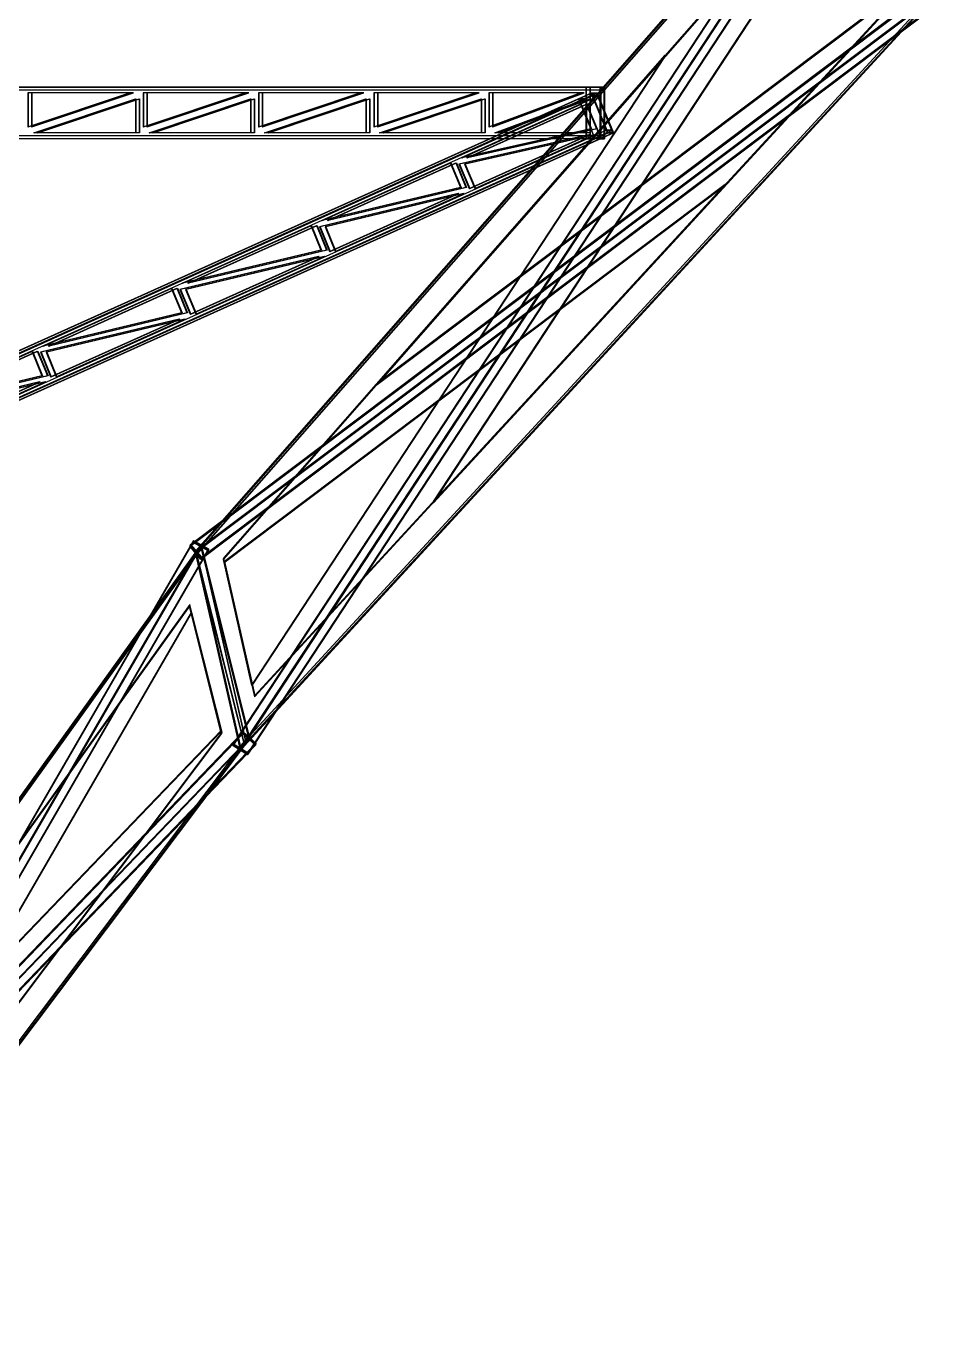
# Model space of a CAD drawing. Header units: millimetres. Extents: x -48000 to 1060615, y -2000 to 333000.
# Drawn here: x -25243 to -18881, y 19591 to 28662 of the extents above; entities that cross this region are included whole.
import ezdxf

# ---------------------------------------------------------------- set-up
doc = ezdxf.new("R2010")
doc.units = ezdxf.units.MM
doc.layers.add('D-STR-STRC', color=7, linetype='Continuous', lineweight=25)

msp = doc.modelspace()

# ---------------------------------------------------------------- linework, layer by layer
at = {"layer": 'D-STR-STRC'}
for points in [[(-23747.3, 23610.3), (-24059.68, 24987.88), (-19233.2, 30487.38)], [(-18920.64, 28856.53), (-19233.02, 30487.23), (-24059.5, 24987.73)], [(-24058.59, 24992.66), (-18919.73, 28861.46), (-19232.11, 30492.16)], [(-23746.21, 23615.08), (-24058.59, 24992.66), (-19232.11, 30492.16)], [(-19232.11, 30492.16), (-23746.21, 23615.08), (-24058.59, 24992.66)], [(-18919.73, 28861.46), (-19232.11, 30492.16), (-24058.59, 24992.66)], [(-24057.68, 24997.58), (-18918.82, 28866.38), (-19231.2, 30497.08)], [(-19231.02, 30496.94), (-23745.12, 23619.86), (-24057.51, 24997.44)], [(-23747.08, 23610.17), (-19232.98, 30487.24), (-18920.59, 28856.54)], [(-23746.21, 23615.08), (-19232.11, 30492.16), (-18919.73, 28861.46)], [(-19232.11, 30492.16), (-18919.73, 28861.46), (-23746.21, 23615.08)], [(-19231.25, 30497.07), (-18918.86, 28866.37), (-23745.35, 23620)], [(-19116.64, 28929.18), (-19340.13, 30095.83), (-22793.15, 26161.32)], [(-22792.24, 26166.24), (-19115.73, 28934.1), (-19339.22, 30100.76)], [(-19115.73, 28934.1), (-19339.22, 30100.76), (-22792.24, 26166.24)], [(-22791.33, 26171.16), (-19114.82, 28939.03), (-19338.31, 30105.68)], [(-22399.98, 25340.5), (-19324.84, 30025.38), (-19112.03, 28914.5)], [(-19324.84, 30025.38), (-19112.03, 28914.5), (-22399.98, 25340.5)], [(-19323.97, 30030.3), (-19111.17, 28919.41), (-22399.12, 25345.42)], [(-22400.85, 25335.58), (-19325.7, 30020.46), (-19112.9, 28909.58)], [(-18920.77, 28856.68), (-24059.63, 24987.89), (-23747.25, 23610.31)], [(-24058.59, 24992.66), (-23746.21, 23615.08), (-18919.73, 28861.46)], [(-18919.73, 28861.46), (-24058.59, 24992.66), (-23746.21, 23615.08)], [(-24057.56, 24997.43), (-23745.17, 23619.85), (-18918.69, 28866.23)], [(-23666.3, 24059.84), (-23865.65, 24939), (-20785.44, 28448.72)], [(-23665.21, 24064.63), (-23864.57, 24943.78), (-20784.35, 28453.5)], [(-20784.35, 28453.5), (-23665.21, 24064.63), (-23864.57, 24943.78)], [(-20783.27, 28458.29), (-23664.12, 24069.41), (-23863.48, 24948.56)], [(-21236.23, 28235.56), (-21236.23, 27875.56), (-30885.25, 27875.56), (-30885.25, 28235.56)], [(-21236.23, 28235.56), (-21236.23, 27875.56), (-30885.25, 27875.56), (-30885.25, 28235.56)], [(-21233.74, 28235.56), (-21233.74, 27875.56), (-30882.76, 27875.56), (-30882.76, 28235.56)], [(-21233.74, 28235.56), (-21233.74, 27875.56), (-30882.76, 27875.56), (-30882.76, 28235.56)], [(-21210.71, 28235.56), (-21210.71, 27875.56), (-30859.72, 27875.56), (-30859.72, 28235.56)], [(-21210.71, 28235.56), (-21210.71, 27875.56), (-30859.72, 27875.56), (-30859.72, 28235.56)], [(-21208.22, 28235.56), (-21208.22, 27875.56), (-30857.23, 27875.56), (-30857.23, 28235.56)], [(-21208.22, 28235.56), (-21208.22, 27875.56), (-30857.23, 27875.56), (-30857.23, 28235.56)], [(-21307, 28235.56), (-21335.01, 28235.56), (-21335.01, 27875.56), (-21307, 27875.56)], [(-21335.01, 28235.56), (-21307, 28235.56), (-21307, 27875.56), (-21335.01, 27875.56)], [(-21208.22, 28235.56), (-21236.23, 28235.56), (-21236.23, 28215.56), (-21208.22, 28215.56)], [(-21208.22, 28235.56), (-21236.23, 28235.56), (-21236.23, 27875.56), (-21208.22, 27875.56)], [(-21236.23, 28235.56), (-21208.22, 28235.56), (-21208.22, 28215.56), (-21236.23, 28215.56)], [(-21236.23, 28235.56), (-21208.22, 28235.56), (-21208.22, 27875.56), (-21236.23, 27875.56)], [(-32979.54, 22937.77), (-32866.03, 22662.23), (-21187.28, 27917.78), (-21300.79, 28193.33)], [(-32979.54, 22937.77), (-32866.03, 22662.23), (-21187.28, 27917.78), (-21300.79, 28193.33)], [(-32974.89, 22937.77), (-32861.38, 22662.23), (-21182.63, 27917.78), (-21296.14, 28193.33)], [(-32974.89, 22937.77), (-32861.38, 22662.23), (-21182.63, 27917.78), (-21296.14, 28193.33)], [(-32940.57, 22937.77), (-32827.06, 22662.23), (-21148.31, 27917.78), (-21261.82, 28193.33)], [(-32940.57, 22937.77), (-32827.06, 22662.23), (-21148.31, 27917.78), (-21261.82, 28193.33)], [(-32935.92, 22937.77), (-32822.41, 22662.23), (-21143.66, 27917.78), (-21257.17, 28193.33)], [(-32935.92, 22937.77), (-32822.41, 22662.23), (-21143.66, 27917.78), (-21257.17, 28193.33)], [(-24521.22, 28195.56), (-25229.49, 28195.56), (-25229.49, 27957.56)], [(-24521.22, 28195.56), (-25229.49, 28195.56), (-25229.49, 27957.56)], [(-24518.73, 28195.56), (-25227, 28195.56), (-25227, 27957.56)], [(-24518.73, 28195.56), (-25227, 28195.56), (-25227, 27957.56)], [(-24495.7, 28195.56), (-25203.97, 28195.56), (-25203.97, 27957.56)], [(-24495.7, 28195.56), (-25203.97, 28195.56), (-25203.97, 27957.56)], [(-24493.21, 28195.56), (-25201.47, 28195.56), (-25201.47, 27957.56)], [(-24493.21, 28195.56), (-25201.47, 28195.56), (-25201.47, 27957.56)], [(-24479.73, 28153.56), (-24479.73, 27915.56), (-25188, 27915.56)], [(-24479.73, 28153.56), (-24479.73, 27915.56), (-25188, 27915.56)], [(-24477.24, 28153.56), (-24477.24, 27915.56), (-25185.51, 27915.56)], [(-24477.24, 28153.56), (-24477.24, 27915.56), (-25185.51, 27915.56)], [(-24454.21, 28153.56), (-24454.21, 27915.56), (-25162.48, 27915.56)], [(-24454.21, 28153.56), (-24454.21, 27915.56), (-25162.48, 27915.56)], [(-24451.72, 28153.56), (-24451.72, 27915.56), (-25159.99, 27915.56)], [(-24451.72, 28153.56), (-24451.72, 27915.56), (-25159.99, 27915.56)], [(-23717.14, 28195.56), (-24425.4, 28195.56), (-24425.4, 27957.56)], [(-23717.14, 28195.56), (-24425.4, 28195.56), (-24425.4, 27957.56)], [(-23714.65, 28195.56), (-24422.91, 28195.56), (-24422.91, 27957.56)], [(-23714.65, 28195.56), (-24422.91, 28195.56), (-24422.91, 27957.56)], [(-23691.61, 28195.56), (-24399.88, 28195.56), (-24399.88, 27957.56)], [(-23691.61, 28195.56), (-24399.88, 28195.56), (-24399.88, 27957.56)], [(-23689.12, 28195.56), (-24397.39, 28195.56), (-24397.39, 27957.56)], [(-23689.12, 28195.56), (-24397.39, 28195.56), (-24397.39, 27957.56)], [(-23675.65, 28153.56), (-23675.65, 27915.56), (-24383.92, 27915.56)], [(-23675.65, 28153.56), (-23675.65, 27915.56), (-24383.92, 27915.56)], [(-23673.16, 28153.56), (-23673.16, 27915.56), (-24381.43, 27915.56)], [(-23673.16, 28153.56), (-23673.16, 27915.56), (-24381.43, 27915.56)], [(-23650.13, 28153.56), (-23650.13, 27915.56), (-24358.39, 27915.56)], [(-23650.13, 28153.56), (-23650.13, 27915.56), (-24358.39, 27915.56)], [(-23647.64, 28153.56), (-23647.64, 27915.56), (-24355.9, 27915.56)], [(-23647.64, 28153.56), (-23647.64, 27915.56), (-24355.9, 27915.56)], [(-22913.05, 28195.56), (-23621.32, 28195.56), (-23621.32, 27957.56)], [(-22913.05, 28195.56), (-23621.32, 28195.56), (-23621.32, 27957.56)], [(-22910.56, 28195.56), (-23618.83, 28195.56), (-23618.83, 27957.56)], [(-22910.56, 28195.56), (-23618.83, 28195.56), (-23618.83, 27957.56)], [(-22887.53, 28195.56), (-23595.8, 28195.56), (-23595.8, 27957.56)], [(-22887.53, 28195.56), (-23595.8, 28195.56), (-23595.8, 27957.56)], [(-22885.04, 28195.56), (-23593.31, 28195.56), (-23593.31, 27957.56)], [(-22885.04, 28195.56), (-23593.31, 28195.56), (-23593.31, 27957.56)], [(-22871.56, 28153.56), (-22871.56, 27915.56), (-23579.83, 27915.56)], [(-22871.56, 28153.56), (-22871.56, 27915.56), (-23579.83, 27915.56)], [(-22869.07, 28153.56), (-22869.07, 27915.56), (-23577.34, 27915.56)], [(-22869.07, 28153.56), (-22869.07, 27915.56), (-23577.34, 27915.56)], [(-22846.04, 28153.56), (-22846.04, 27915.56), (-23554.31, 27915.56)], [(-22846.04, 28153.56), (-22846.04, 27915.56), (-23554.31, 27915.56)], [(-22843.55, 28153.56), (-22843.55, 27915.56), (-23551.82, 27915.56)], [(-22843.55, 28153.56), (-22843.55, 27915.56), (-23551.82, 27915.56)], [(-22108.97, 28195.56), (-22817.23, 28195.56), (-22817.23, 27957.56)], [(-22108.97, 28195.56), (-22817.23, 28195.56), (-22817.23, 27957.56)], [(-22106.48, 28195.56), (-22814.74, 28195.56), (-22814.74, 27957.56)], [(-22106.48, 28195.56), (-22814.74, 28195.56), (-22814.74, 27957.56)], [(-22083.44, 28195.56), (-22791.71, 28195.56), (-22791.71, 27957.56)], [(-22083.44, 28195.56), (-22791.71, 28195.56), (-22791.71, 27957.56)], [(-22080.95, 28195.56), (-22789.22, 28195.56), (-22789.22, 27957.56)], [(-22080.95, 28195.56), (-22789.22, 28195.56), (-22789.22, 27957.56)], [(-22067.48, 28153.56), (-22067.48, 27915.56), (-22775.75, 27915.56)], [(-22067.48, 28153.56), (-22067.48, 27915.56), (-22775.75, 27915.56)], [(-22064.99, 28153.56), (-22064.99, 27915.56), (-22773.26, 27915.56)], [(-22064.99, 28153.56), (-22064.99, 27915.56), (-22773.26, 27915.56)], [(-22041.96, 28153.56), (-22041.96, 27915.56), (-22750.22, 27915.56)], [(-22041.96, 28153.56), (-22041.96, 27915.56), (-22750.22, 27915.56)], [(-22039.47, 28153.56), (-22039.47, 27915.56), (-22747.73, 27915.56)], [(-22039.47, 28153.56), (-22039.47, 27915.56), (-22747.73, 27915.56)], [(-21376.5, 28195.56), (-22013.15, 28195.56), (-22013.15, 27957.56)], [(-21376.5, 28195.56), (-22013.15, 28195.56), (-22013.15, 27957.56)], [(-21374.01, 28195.56), (-22010.66, 28195.56), (-22010.66, 27957.56)], [(-21374.01, 28195.56), (-22010.66, 28195.56), (-22010.66, 27957.56)], [(-21350.98, 28195.56), (-21987.63, 28195.56), (-21987.63, 27957.56)], [(-21350.98, 28195.56), (-21987.63, 28195.56), (-21987.63, 27957.56)], [(-21348.49, 28195.56), (-21985.14, 28195.56), (-21985.14, 27957.56)], [(-21348.49, 28195.56), (-21985.14, 28195.56), (-21985.14, 27957.56)], [(-21335.01, 28153.56), (-21335.01, 27915.56), (-21971.66, 27915.56)], [(-21335.01, 28153.56), (-21335.01, 27915.56), (-21971.66, 27915.56)], [(-21332.52, 28153.56), (-21332.52, 27915.56), (-21969.17, 27915.56)], [(-21332.52, 28153.56), (-21332.52, 27915.56), (-21969.17, 27915.56)], [(-21309.49, 28153.56), (-21309.49, 27915.56), (-21946.14, 27915.56)], [(-21309.49, 28153.56), (-21309.49, 27915.56), (-21946.14, 27915.56)], [(-21307, 28153.56), (-21307, 27915.56), (-21943.65, 27915.56)], [(-21307, 28153.56), (-21307, 27915.56), (-21943.65, 27915.56)], [(-21388.67, 28153.78), (-21345.04, 28153.78), (-21231.53, 27878.24), (-21275.16, 27878.24)], [(-21345.04, 28153.78), (-21388.67, 28153.78), (-21275.16, 27878.24), (-21231.53, 27878.24)], [(-21300.79, 28193.33), (-21257.17, 28193.33), (-21249.6, 28174.96), (-21293.22, 28174.96)], [(-21300.79, 28193.33), (-21257.17, 28193.33), (-21143.66, 27917.78), (-21187.28, 27917.78)], [(-21257.17, 28193.33), (-21300.79, 28193.33), (-21293.22, 28174.96), (-21249.6, 28174.96)], [(-21257.17, 28193.33), (-21300.79, 28193.33), (-21187.28, 27917.78), (-21143.66, 27917.78)], [(-22205.72, 27742.55), (-21373.53, 28117.04), (-21302.78, 27945.29)], [(-22205.72, 27742.55), (-21373.53, 28117.04), (-21302.78, 27945.29)], [(-22201.06, 27742.55), (-21368.88, 28117.04), (-21298.12, 27945.29)], [(-22201.06, 27742.55), (-21368.88, 28117.04), (-21298.12, 27945.29)], [(-22166.75, 27742.55), (-21334.56, 28117.04), (-21263.81, 27945.29)], [(-22166.75, 27742.55), (-21334.56, 28117.04), (-21263.81, 27945.29)], [(-22162.09, 27742.55), (-21329.91, 28117.04), (-21259.15, 27945.29)], [(-22162.09, 27742.55), (-21329.91, 28117.04), (-21259.15, 27945.29)], [(-22222.23, 27699.19), (-22151.48, 27527.43), (-21319.29, 27901.93)], [(-22222.23, 27699.19), (-22151.48, 27527.43), (-21319.29, 27901.93)], [(-22217.58, 27699.19), (-22146.82, 27527.43), (-21314.64, 27901.93)], [(-22217.58, 27699.19), (-22146.82, 27527.43), (-21314.64, 27901.93)], [(-22183.26, 27699.19), (-22112.51, 27527.43), (-21280.32, 27901.93)], [(-22183.26, 27699.19), (-22112.51, 27527.43), (-21280.32, 27901.93)], [(-22178.61, 27699.19), (-22107.85, 27527.43), (-21275.67, 27901.93)], [(-22178.61, 27699.19), (-22107.85, 27527.43), (-21275.67, 27901.93)], [(-21208.22, 27895.56), (-21236.23, 27895.56), (-21236.23, 27875.56), (-21208.22, 27875.56)], [(-21236.23, 27895.56), (-21208.22, 27895.56), (-21208.22, 27875.56), (-21236.23, 27875.56)], [(-21194.85, 27936.15), (-21151.22, 27936.15), (-21143.66, 27917.78), (-21187.28, 27917.78)], [(-21151.22, 27936.15), (-21194.85, 27936.15), (-21187.28, 27917.78), (-21143.66, 27917.78)], [(-23178.95, 27304.59), (-22283.05, 27707.75), (-22212.3, 27535.99)], [(-23178.95, 27304.59), (-22283.05, 27707.75), (-22212.3, 27535.99)], [(-23174.29, 27304.59), (-22278.4, 27707.75), (-22207.64, 27535.99)], [(-23174.29, 27304.59), (-22278.4, 27707.75), (-22207.64, 27535.99)], [(-23139.98, 27304.59), (-22244.08, 27707.75), (-22173.32, 27535.99)], [(-23139.98, 27304.59), (-22244.08, 27707.75), (-22173.32, 27535.99)], [(-23135.32, 27304.59), (-22239.43, 27707.75), (-22168.67, 27535.99)], [(-23135.32, 27304.59), (-22239.43, 27707.75), (-22168.67, 27535.99)], [(-20367.66, 27546.6), (-23860.53, 24916.99), (-23648.21, 23980.65)], [(-23859.49, 24921.76), (-23647.17, 23985.43), (-20366.62, 27551.37)], [(-20366.62, 27551.37), (-23859.49, 24921.76), (-23647.17, 23985.43)], [(-23858.46, 24926.53), (-23646.13, 23990.2), (-20365.58, 27556.14)], [(-23195.46, 27261.23), (-23124.71, 27089.47), (-22228.81, 27492.63)], [(-23195.46, 27261.23), (-23124.71, 27089.47), (-22228.81, 27492.63)], [(-23190.81, 27261.23), (-23120.05, 27089.47), (-22224.16, 27492.63)], [(-23190.81, 27261.23), (-23120.05, 27089.47), (-22224.16, 27492.63)], [(-23156.49, 27261.23), (-23085.74, 27089.47), (-22189.84, 27492.63)], [(-23156.49, 27261.23), (-23085.74, 27089.47), (-22189.84, 27492.63)], [(-23151.84, 27261.23), (-23081.08, 27089.47), (-22185.19, 27492.63)], [(-23151.84, 27261.23), (-23081.08, 27089.47), (-22185.19, 27492.63)], [(-24152.18, 26866.63), (-23256.28, 27269.79), (-23185.52, 27098.03)], [(-24152.18, 26866.63), (-23256.28, 27269.79), (-23185.52, 27098.03)], [(-24147.52, 26866.63), (-23251.63, 27269.79), (-23180.87, 27098.03)], [(-24147.52, 26866.63), (-23251.63, 27269.79), (-23180.87, 27098.03)], [(-24113.21, 26866.63), (-23217.31, 27269.79), (-23146.55, 27098.03)], [(-24113.21, 26866.63), (-23217.31, 27269.79), (-23146.55, 27098.03)], [(-24108.55, 26866.63), (-23212.66, 27269.79), (-23141.9, 27098.03)], [(-24108.55, 26866.63), (-23212.66, 27269.79), (-23141.9, 27098.03)], [(-24168.69, 26823.27), (-24097.93, 26651.51), (-23202.04, 27054.67)], [(-24168.69, 26823.27), (-24097.93, 26651.51), (-23202.04, 27054.67)], [(-24164.04, 26823.27), (-24093.28, 26651.51), (-23197.39, 27054.67)], [(-24164.04, 26823.27), (-24093.28, 26651.51), (-23197.39, 27054.67)], [(-24129.72, 26823.27), (-24058.96, 26651.51), (-23163.07, 27054.67)], [(-24129.72, 26823.27), (-24058.96, 26651.51), (-23163.07, 27054.67)], [(-24125.07, 26823.27), (-24054.31, 26651.51), (-23158.41, 27054.67)], [(-24125.07, 26823.27), (-24054.31, 26651.51), (-23158.41, 27054.67)], [(-25125.41, 26428.66), (-24229.51, 26831.82), (-24158.75, 26660.07)], [(-25125.41, 26428.66), (-24229.51, 26831.82), (-24158.75, 26660.07)], [(-25120.75, 26428.66), (-24224.86, 26831.82), (-24154.1, 26660.07)], [(-25120.75, 26428.66), (-24224.86, 26831.82), (-24154.1, 26660.07)], [(-25086.43, 26428.66), (-24190.54, 26831.82), (-24119.78, 26660.07)], [(-25086.43, 26428.66), (-24190.54, 26831.82), (-24119.78, 26660.07)], [(-25081.78, 26428.66), (-24185.88, 26831.82), (-24115.13, 26660.07)], [(-25081.78, 26428.66), (-24185.88, 26831.82), (-24115.13, 26660.07)], [(-25141.92, 26385.3), (-25071.16, 26213.55), (-24175.27, 26616.71)], [(-25141.92, 26385.3), (-25071.16, 26213.55), (-24175.27, 26616.71)], [(-25137.27, 26385.3), (-25066.51, 26213.55), (-24170.61, 26616.71)], [(-25137.27, 26385.3), (-25066.51, 26213.55), (-24170.61, 26616.71)], [(-25102.95, 26385.3), (-25032.19, 26213.55), (-24136.3, 26616.71)], [(-25102.95, 26385.3), (-25032.19, 26213.55), (-24136.3, 26616.71)], [(-25098.3, 26385.3), (-25027.54, 26213.55), (-24131.64, 26616.71)], [(-25098.3, 26385.3), (-25027.54, 26213.55), (-24131.64, 26616.71)], [(-26098.63, 25990.7), (-25202.74, 26393.86), (-25131.98, 26222.11)], [(-26098.63, 25990.7), (-25202.74, 26393.86), (-25131.98, 26222.11)], [(-26093.98, 25990.7), (-25198.08, 26393.86), (-25127.33, 26222.11)], [(-26093.98, 25990.7), (-25198.08, 26393.86), (-25127.33, 26222.11)], [(-26059.66, 25990.7), (-25163.77, 26393.86), (-25093.01, 26222.11)], [(-26059.66, 25990.7), (-25163.77, 26393.86), (-25093.01, 26222.11)], [(-26055.01, 25990.7), (-25159.11, 26393.86), (-25088.36, 26222.11)], [(-26055.01, 25990.7), (-25159.11, 26393.86), (-25088.36, 26222.11)], [(-26115.15, 25947.34), (-26044.39, 25775.58), (-25148.5, 26178.75)], [(-26115.15, 25947.34), (-26044.39, 25775.58), (-25148.5, 26178.75)], [(-26110.49, 25947.34), (-26039.74, 25775.58), (-25143.84, 26178.75)], [(-26110.49, 25947.34), (-26039.74, 25775.58), (-25143.84, 26178.75)], [(-26076.18, 25947.34), (-26005.42, 25775.58), (-25109.53, 26178.75)], [(-26076.18, 25947.34), (-26005.42, 25775.58), (-25109.53, 26178.75)], [(-26071.52, 25947.34), (-26000.77, 25775.58), (-25104.87, 26178.75)], [(-26071.52, 25947.34), (-26000.77, 25775.58), (-25104.87, 26178.75)], [(-28843.26, 18322.87), (-23684.57, 23690.47), (-24022.93, 25036.12)], [(-28504.9, 17286.6), (-28843.26, 18322.87), (-24022.93, 25036.12)], [(-24022.93, 25036.12), (-28504.9, 17286.6), (-28843.26, 18322.87)], [(-23684.57, 23690.47), (-24022.93, 25036.12), (-28843.26, 18322.87)], [(-28842.14, 18327.79), (-23683.44, 23695.38), (-24021.8, 25041.03)], [(-24021.64, 25040.92), (-28503.62, 17291.4), (-28841.98, 18327.68)], [(-28504.9, 17286.6), (-24022.93, 25036.12), (-23684.57, 23690.47)], [(-24022.93, 25036.12), (-23684.57, 23690.47), (-28504.9, 17286.6)], [(-24021.83, 25041.02), (-23683.47, 23695.37), (-28503.8, 17291.5)], [(-24022.41, 24940.22), (-24097.7, 25030.55), (-24095.75, 25040.24), (-24020.47, 24949.92)], [(-24094.77, 25045.09), (-24019.49, 24954.77), (-24021.44, 24945.07), (-24096.72, 25035.4)], [(-23972.18, 25000.28), (-24077.24, 25057.39), (-24074.86, 25067.1), (-23969.8, 25009.99)], [(-24073.67, 25071.96), (-23968.61, 25014.84), (-23970.99, 25005.14), (-24076.05, 25062.25)], [(-24018.25, 25017.52), (-24018.25, 25017.52), (-24022.93, 25036.12), (-24022.93, 25036.12)], [(-24018.25, 25017.52), (-24018.25, 25017.52), (-24022.93, 25036.12), (-24022.93, 25036.12)], [(-23707.73, 23657.61), (-23707.77, 23657.8), (-24019.86, 25036.1), (-24019.81, 25035.91)], [(-23707.73, 23657.61), (-23707.77, 23657.8), (-24019.86, 25036.1), (-24019.81, 25035.91)], [(-28506.18, 17281.8), (-28844.54, 18318.07), (-24024.21, 25031.32)], [(-23685.69, 23685.56), (-24024.05, 25031.21), (-28844.38, 18317.96)], [(-28506, 17281.69), (-24024.02, 25031.21), (-23685.66, 23685.56)], [(-24054.35, 24973.93), (-24054.35, 24973.93), (-24058.59, 24992.66), (-24058.59, 24992.66)], [(-24054.35, 24973.93), (-24054.35, 24973.93), (-24058.59, 24992.66), (-24058.59, 24992.66)], [(-23746.34, 23615.64), (-23746.38, 23615.82), (-24058.47, 24992.1), (-24058.43, 24991.92)], [(-23746.34, 23615.64), (-23746.38, 23615.82), (-24058.47, 24992.1), (-24058.43, 24991.92)], [(-23718.7, 23645.84), (-23718.75, 23646.03), (-24056.79, 24988.22), (-24056.74, 24988.04)], [(-23718.7, 23645.84), (-23718.75, 23646.03), (-24056.79, 24988.22), (-24056.74, 24988.04)], [(-23684.7, 23691.01), (-23684.75, 23691.2), (-24022.79, 25035.57), (-24022.74, 25035.39)], [(-23684.7, 23691.01), (-23684.75, 23691.2), (-24022.79, 25035.57), (-24022.74, 25035.39)], [(-23882.38, 23737.23), (-24103.06, 24614.86), (-27246.89, 20236.48)], [(-27245.76, 20241.39), (-23881.26, 23742.14), (-24101.94, 24619.77)], [(-23881.26, 23742.14), (-24101.94, 24619.77), (-27245.76, 20241.39)], [(-27244.64, 20246.3), (-23880.14, 23747.05), (-24100.81, 24624.68)], [(-26871.38, 19750.07), (-24089.36, 24560.31), (-23879.33, 23725.05)], [(-26870.29, 19754.98), (-24088.26, 24565.22), (-23878.24, 23729.95)], [(-24088.26, 24565.22), (-23878.24, 23729.95), (-26870.29, 19754.98)], [(-24087.17, 24570.12), (-23877.14, 23734.86), (-26869.19, 19759.89)], [(-23685.82, 23685.67), (-28844.52, 18318.08), (-28506.15, 17281.8)], [(-28843.26, 18322.87), (-28504.9, 17286.6), (-23684.57, 23690.47)], [(-23684.57, 23690.47), (-28843.26, 18322.87), (-28504.9, 17286.6)], [(-28842.01, 18327.67), (-28503.65, 17291.39), (-23683.31, 23695.26)], [(-23641.84, 23643.98), (-23730.86, 23722.4), (-23728.48, 23732.1), (-23639.47, 23653.68)], [(-23727.29, 23736.96), (-23638.28, 23658.54), (-23640.65, 23648.83), (-23729.67, 23727.25)], [(-23689.24, 23709.07), (-23689.24, 23709.07), (-23684.57, 23690.47), (-23684.57, 23690.47)], [(-23689.24, 23709.07), (-23689.24, 23709.07), (-23684.57, 23690.47), (-23684.57, 23690.47)], [(-23696.76, 23576.77), (-23798.6, 23638.84), (-23796.64, 23648.54), (-23694.8, 23586.47)], [(-23795.67, 23653.39), (-23693.82, 23591.32), (-23695.78, 23581.62), (-23797.62, 23643.69)], [(-23750.46, 23633.81), (-23750.46, 23633.81), (-23746.21, 23615.08), (-23746.21, 23615.08)], [(-23750.46, 23633.81), (-23750.46, 23633.81), (-23746.21, 23615.08), (-23746.21, 23615.08)]]:
    msp.add_lwpolyline(points, close=True, dxfattribs=at)
for points in [[(-24058.59, 24992.66), (-19232.11, 30492.16)], [(-19232.11, 30492.16), (-24058.59, 24992.66)], [(-23798.6, 23638.84), (-19284.5, 30515.92)], [(-19283.52, 30520.77), (-23797.62, 23643.69)], [(-23796.64, 23648.54), (-19282.54, 30525.62)], [(-19281.57, 30530.47), (-23795.67, 23653.39)], [(-24054.35, 24973.93), (-19228.51, 30473.38)], [(-19228.51, 30473.38), (-24054.35, 24973.93)], [(-23696.76, 23576.77), (-19182.66, 30453.85)], [(-19181.68, 30458.7), (-23695.78, 23581.62)], [(-23694.8, 23586.47), (-19180.7, 30463.55)], [(-19179.73, 30468.4), (-23693.82, 23591.32)], [(-18958.83, 28899.35), (-24097.7, 25030.55)], [(-24096.72, 25035.4), (-18957.86, 28904.2)], [(-18956.88, 28909.04), (-24095.75, 25040.24)], [(-24094.77, 25045.09), (-18955.91, 28913.89)], [(-23750.46, 23633.81), (-18923.33, 28880.23)], [(-18923.33, 28880.23), (-23750.46, 23633.81)], [(-23746.21, 23615.08), (-18919.73, 28861.46)], [(-18919.73, 28861.46), (-23746.21, 23615.08)], [(-18883.55, 28809.02), (-24022.41, 24940.22)], [(-24021.44, 24945.07), (-18882.58, 28813.87)], [(-18881.6, 28818.72), (-24020.47, 24949.92)], [(-24019.49, 24954.77), (-18880.63, 28823.57)], [(-21236.23, 28235.56), (-30885.25, 28235.56)], [(-21236.23, 28235.56), (-30885.25, 28235.56)], [(-21236.23, 28215.56), (-30885.25, 28215.56)], [(-21236.23, 28215.56), (-30885.25, 28215.56)], [(-21208.22, 28235.56), (-30857.23, 28235.56)], [(-21208.22, 28235.56), (-30857.23, 28235.56)], [(-21208.22, 28215.56), (-30857.23, 28215.56)], [(-21208.22, 28215.56), (-30857.23, 28215.56)], [(-21236.23, 28235.56), (-21335.01, 28235.56)], [(-21236.23, 28235.56), (-21335.01, 28235.56)], [(-21208.22, 28235.56), (-21307, 28235.56)], [(-21208.22, 28235.56), (-21307, 28235.56)], [(-32979.54, 22937.77), (-21300.79, 28193.33)], [(-32979.54, 22937.77), (-21300.79, 28193.33)], [(-32971.97, 22919.4), (-21293.22, 28174.96)], [(-32971.97, 22919.4), (-21293.22, 28174.96)], [(-32935.92, 22937.77), (-21257.17, 28193.33)], [(-32935.92, 22937.77), (-21257.17, 28193.33)], [(-32928.35, 22919.4), (-21249.6, 28174.96)], [(-32928.35, 22919.4), (-21249.6, 28174.96)], [(-21388.67, 28153.78), (-21300.79, 28193.33)], [(-21388.67, 28153.78), (-21300.79, 28193.33)], [(-21345.04, 28153.78), (-21257.17, 28193.33)], [(-21345.04, 28153.78), (-21257.17, 28193.33)], [(-32873.6, 22680.6), (-21194.85, 27936.15)], [(-32873.6, 22680.6), (-21194.85, 27936.15)], [(-32866.03, 22662.23), (-21187.28, 27917.78)], [(-32866.03, 22662.23), (-21187.28, 27917.78)], [(-32829.97, 22680.6), (-21151.22, 27936.15)], [(-32829.97, 22680.6), (-21151.22, 27936.15)], [(-32822.41, 22662.23), (-21143.66, 27917.78)], [(-32822.41, 22662.23), (-21143.66, 27917.78)], [(-21236.23, 27895.56), (-30885.25, 27895.56)], [(-21236.23, 27895.56), (-30885.25, 27895.56)], [(-21236.23, 27875.56), (-30885.25, 27875.56)], [(-21236.23, 27875.56), (-30885.25, 27875.56)], [(-21208.22, 27895.56), (-30857.23, 27895.56)], [(-21208.22, 27895.56), (-30857.23, 27895.56)], [(-21208.22, 27875.56), (-30857.23, 27875.56)], [(-21208.22, 27875.56), (-30857.23, 27875.56)], [(-21236.23, 27875.56), (-21335.01, 27875.56)], [(-21236.23, 27875.56), (-21335.01, 27875.56)], [(-21208.22, 27875.56), (-21307, 27875.56)], [(-21208.22, 27875.56), (-21307, 27875.56)], [(-21275.16, 27878.24), (-21187.28, 27917.78)], [(-21275.16, 27878.24), (-21187.28, 27917.78)], [(-21231.53, 27878.24), (-21143.66, 27917.78)], [(-21231.53, 27878.24), (-21143.66, 27917.78)], [(-28843.26, 18322.87), (-24022.93, 25036.12)], [(-24022.93, 25036.12), (-28843.26, 18322.87)], [(-28559.22, 17307.87), (-24077.24, 25057.39)], [(-24076.05, 25062.25), (-28558.03, 17312.73)], [(-28556.84, 17317.58), (-24074.86, 25067.1)], [(-24073.67, 25071.96), (-28555.65, 17322.44)], [(-24058.47, 24992.1), (-24019.86, 25036.1)], [(-24019.86, 25036.1), (-24058.47, 24992.1)], [(-24058.43, 24991.92), (-24019.81, 25035.91)], [(-24019.81, 25035.91), (-24058.43, 24991.92)], [(-28837.27, 18304.54), (-24018.25, 25017.52)], [(-24018.25, 25017.52), (-28837.27, 18304.54)], [(-28454.15, 17250.76), (-23972.18, 25000.28)], [(-23970.99, 25005.14), (-28452.96, 17255.62)], [(-28451.77, 17260.47), (-23969.8, 25009.99)], [(-23968.61, 25014.84), (-28450.58, 17265.32)], [(-24056.79, 24988.22), (-24022.79, 25035.57)], [(-24022.79, 25035.57), (-24056.79, 24988.22)], [(-24056.74, 24988.04), (-24022.74, 25035.39)], [(-24022.74, 25035.39), (-24056.74, 24988.04)], [(-23730.86, 23722.4), (-28889.55, 18354.81)], [(-28888.36, 18359.66), (-23729.67, 23727.25)], [(-23728.48, 23732.1), (-28887.17, 18364.51)], [(-28885.99, 18369.36), (-23727.29, 23736.96)], [(-28510.89, 17304.94), (-23689.24, 23709.07)], [(-23689.24, 23709.07), (-28510.89, 17304.94)], [(-28504.9, 17286.6), (-23684.57, 23690.47)], [(-23684.57, 23690.47), (-28504.9, 17286.6)], [(-23718.75, 23646.03), (-23684.75, 23691.2)], [(-23684.75, 23691.2), (-23718.75, 23646.03)], [(-23718.7, 23645.84), (-23684.7, 23691.01)], [(-23684.7, 23691.01), (-23718.7, 23645.84)], [(-23641.84, 23643.98), (-28800.54, 18276.39)], [(-28799.35, 18281.24), (-23640.65, 23648.83)], [(-23639.47, 23653.68), (-28798.16, 18286.09)], [(-28796.97, 18290.94), (-23638.28, 23658.54)], [(-23746.38, 23615.82), (-23707.77, 23657.8)], [(-23707.77, 23657.8), (-23746.38, 23615.82)], [(-23746.34, 23615.64), (-23707.73, 23657.61)], [(-23707.73, 23657.61), (-23746.34, 23615.64)]]:
    msp.add_lwpolyline(points, dxfattribs=at)

doc.saveas('drawing.dxf')
